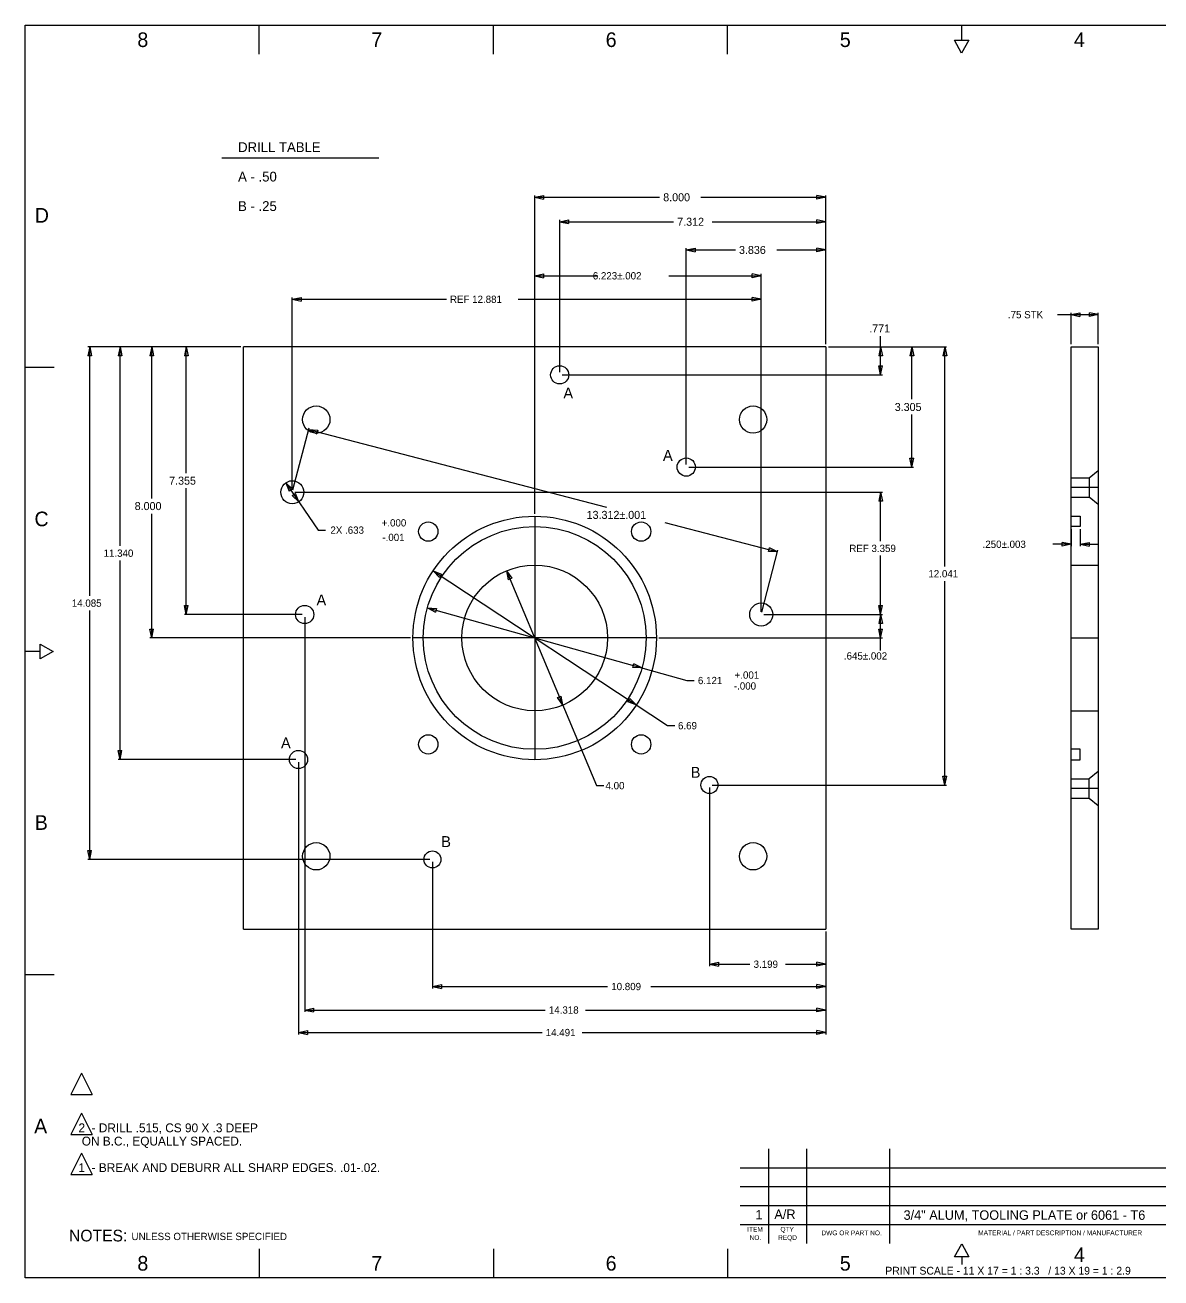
# Model space of a CAD drawing. Extents: x 2.8 to 75.8, y 26.5 to 60.9.
# Drawn here: x 2.83 to 34.04, y 26.47 to 60.9 of the extents above; entities that cross this region are included whole.
import ezdxf

# ---------------------------------------------------------------- set-up
doc = ezdxf.new("R2010")
doc.units = 0

msp = doc.modelspace()

# ---------------------------------------------------------------- linework, layer by layer
at = {"layer": 'Centerlines - Phantoms', "color": 7, "linetype": 'CONTINUOUS'}
for p, q in [((32.318496, 48.194954), (31.568496, 48.194954)), ((16.833451, 47.404954), (16.833451, 40.714954)), ((20.178451, 44.059954), (13.488451, 44.059954)), ((31.568496, 44.059954), (32.318496, 44.059954)), ((32.318496, 39.924953), (31.568496, 39.924953))]:
    msp.add_line(p, q, dxfattribs=at)
at = {"layer": 'Dimensions - Text', "color": 7, "linetype": 'CONTINUOUS'}
for p, q in [((2.832244, 60.902111), (54.295851, 60.902111)), ((2.832244, 26.473911), (2.832244, 60.902111)), ((9.265195, 60.097992), (9.265195, 60.902111)), ((15.698146, 60.097992), (15.698146, 60.902111)), ((22.131096, 60.097992), (22.131096, 60.902111)), ((28.564178, 60.491407), (28.564178, 60.902111)), ((28.363149, 60.491137), (28.765208, 60.491137)), ((28.563549, 60.128566), (28.363149, 60.491137)), ((28.765208, 60.491137), (28.563549, 60.128566)), ((8.241018, 57.256388), (12.553332, 57.256388)), ((16.833451, 56.170041), (17.077988, 56.222018)), ((16.833451, 47.474954), (16.833451, 56.220041)), ((16.833451, 56.170041), (17.077988, 56.118063)), ((16.833451, 56.170041), (20.264575, 56.170041)), ((17.077988, 56.222018), (17.077988, 56.118063)), ((21.402327, 56.170041), (24.833451, 56.170041)), ((24.833451, 56.170041), (24.588914, 56.222018)), ((24.588914, 56.118063), (24.588914, 56.222018)), ((24.833451, 56.170041), (24.588914, 56.118063)), ((24.833451, 52.129954), (24.833451, 56.220041)), ((17.521396, 55.496787), (17.765933, 55.548765)), ((17.521396, 51.359421), (17.521396, 55.546787)), ((17.521396, 55.496787), (17.765933, 55.444809)), ((17.521396, 55.496787), (20.649798, 55.496787)), ((17.765933, 55.548765), (17.765933, 55.444809)), ((21.705049, 55.496787), (24.833451, 55.496787)), ((24.833451, 55.496787), (24.588914, 55.548765)), ((24.588914, 55.444809), (24.588914, 55.548765)), ((24.833451, 55.496787), (24.588914, 55.444809)), ((24.833451, 52.129954), (24.833451, 55.546787)), ((20.996981, 54.72205), (21.241518, 54.774028)), ((20.996981, 48.825314), (20.996981, 54.77205)), ((21.241518, 54.774028), (21.241518, 54.670073)), ((24.833451, 54.72205), (24.588914, 54.774028)), ((24.588914, 54.670073), (24.588914, 54.774028)), ((24.833451, 52.129954), (24.833451, 54.77205)), ((20.996981, 54.72205), (21.241518, 54.670073)), ((20.996981, 54.72205), (22.34634, 54.72205)), ((23.484092, 54.72205), (24.833451, 54.72205)), ((24.833451, 54.72205), (24.588914, 54.670073)), ((16.833451, 54.011875), (17.077988, 54.063853)), ((16.833451, 52.129954), (16.833451, 54.061875)), ((17.077988, 54.063853), (17.077988, 53.959897)), ((23.056081, 54.011875), (22.811544, 54.063853)), ((22.811544, 53.959897), (22.811544, 54.063853)), ((23.056081, 44.774631), (23.056081, 54.061875)), ((16.833451, 54.011875), (17.077988, 53.959897)), ((16.833451, 54.011875), (18.567892, 54.011875)), ((20.522893, 54.011875), (23.056081, 54.011875)), ((23.056081, 54.011875), (22.811544, 53.959897)), ((10.174731, 53.366261), (10.419268, 53.418239)), ((10.174731, 48.133158), (10.174731, 53.416261)), ((10.174731, 53.366261), (10.419268, 53.314283)), ((10.174731, 53.366261), (14.406491, 53.366261)), ((10.419268, 53.418239), (10.419268, 53.314283)), ((16.378992, 53.366261), (23.056081, 53.366261)), ((23.056081, 53.366261), (22.811544, 53.418239)), ((22.811544, 53.314283), (22.811544, 53.418239)), ((23.056081, 53.366261), (22.811544, 53.314283)), ((23.056081, 44.774631), (23.056081, 53.416261)), ((31.192294, 52.94492), (32.318496, 52.94492)), ((31.568496, 52.94492), (31.813033, 52.996898)), ((31.568496, 52.129954), (31.568496, 52.99492)), ((31.568496, 52.94492), (31.813033, 52.892942)), ((31.813033, 52.996898), (31.813033, 52.892942)), ((32.318496, 52.94492), (32.073959, 52.996898)), ((32.073959, 52.892942), (32.073959, 52.996898)), ((32.318496, 52.94492), (32.073959, 52.892942)), ((32.318496, 52.129954), (32.318496, 52.99492)), ((26.338441, 51.289421), (26.338441, 52.35495)), ((4.607995, 52.059954), (4.556017, 51.815417)), ((8.763451, 52.059954), (4.557995, 52.059954)), ((4.607995, 52.059954), (4.659973, 51.815417)), ((4.607995, 45.217227), (4.607995, 52.059954)), ((5.441079, 52.059954), (5.389101, 51.815417)), ((8.763451, 52.059954), (5.391079, 52.059954)), ((5.441079, 52.059954), (5.493057, 51.815417)), ((5.441079, 46.589791), (5.441079, 52.059954)), ((6.312912, 52.059954), (6.260934, 51.815417)), ((8.763451, 52.059954), (6.262912, 52.059954)), ((6.312912, 52.059954), (6.36489, 51.815417)), ((6.312912, 47.894204), (6.312912, 52.059954)), ((7.262241, 52.059954), (7.210263, 51.815417)), ((8.763451, 52.059954), (7.212241, 52.059954)), ((7.262241, 52.059954), (7.314219, 51.815417)), ((7.262241, 48.592292), (7.262241, 52.059954)), ((24.903451, 52.059954), (26.388441, 52.059954)), ((24.903451, 52.059954), (27.243769, 52.059954)), ((24.903451, 52.059954), (28.150934, 52.059954)), ((26.338441, 52.059954), (26.286463, 51.815417)), ((26.338441, 52.059954), (26.390419, 51.815417)), ((27.193769, 52.059954), (27.141791, 51.815417)), ((27.193769, 52.059954), (27.245746, 51.815417)), ((27.193769, 50.617634), (27.193769, 52.059954)), ((28.100934, 52.059954), (28.048956, 51.815417)), ((28.100934, 52.059954), (28.152912, 51.815417)), ((28.100934, 46.024294), (28.100934, 52.059954)), ((4.659973, 51.815417), (4.556017, 51.815417)), ((5.493057, 51.815417), (5.389101, 51.815417)), ((6.36489, 51.815417), (6.260934, 51.815417)), ((7.314219, 51.815417), (7.210263, 51.815417)), ((26.390419, 51.815417), (26.286463, 51.815417)), ((27.245746, 51.815417), (27.141791, 51.815417)), ((28.152912, 51.815417), (28.048956, 51.815417)), ((2.832244, 51.502111), (3.636363, 51.502111)), ((26.338441, 51.289421), (26.286463, 51.533958)), ((26.286463, 51.533958), (26.390419, 51.533958)), ((26.338441, 51.289421), (26.390419, 51.533958)), ((17.591396, 51.289421), (26.388441, 51.289421)), ((27.193769, 48.755314), (27.193769, 50.197634)), ((10.192392, 48.130893), (10.636128, 49.832805)), ((10.623513, 49.784422), (10.873253, 49.773024)), ((10.623513, 49.784422), (10.847026, 49.672431)), ((10.623513, 49.784422), (18.802555, 47.651918)), ((10.873253, 49.773024), (10.847026, 49.672431)), ((27.193769, 48.755314), (27.141791, 48.999851)), ((27.141791, 48.999851), (27.245746, 48.999851)), ((27.193769, 48.755314), (27.245746, 48.999851)), ((21.066981, 48.755314), (27.243769, 48.755314)), ((9.995937, 48.324318), (10.176968, 48.151901)), ((9.995937, 48.324318), (10.091189, 48.093175)), ((9.995937, 48.324318), (10.886545, 47.023432)), ((7.262241, 44.704631), (7.262241, 48.172292)), ((10.176968, 48.151901), (10.091189, 48.093175)), ((10.172495, 47.974414), (10.258274, 48.03314)), ((10.353526, 47.801997), (10.172495, 47.974414)), ((10.244731, 48.063158), (26.388441, 48.063158)), ((10.353526, 47.801997), (10.258274, 48.03314)), ((26.338441, 48.063158), (26.286463, 47.818621)), ((26.338441, 48.063158), (26.390419, 47.818621)), ((26.338441, 46.721844), (26.338441, 48.063158)), ((26.390419, 47.818621), (26.286463, 47.818621)), ((6.312912, 44.059954), (6.312912, 47.474204)), ((20.413431, 47.231918), (23.504863, 46.425896)), ((10.886545, 47.023432), (11.086545, 47.023432)), ((31.568496, 47.049873), (31.568496, 46.584784)), ((31.818496, 47.049873), (31.818496, 46.584784)), ((23.255123, 46.437294), (23.28135, 46.537887)), ((23.504863, 46.425896), (23.28135, 46.537887)), ((31.568496, 46.634784), (31.068496, 46.634784)), ((31.568496, 46.634784), (31.323959, 46.686762)), ((31.323959, 46.582806), (31.323959, 46.686762)), ((31.568496, 46.634784), (31.323959, 46.582806)), ((31.818496, 46.634784), (32.063033, 46.686762)), ((31.818496, 46.634784), (32.063033, 46.582806)), ((31.818496, 46.634784), (32.318496, 46.634784)), ((32.063033, 46.686762), (32.063033, 46.582806)), ((5.441079, 40.719628), (5.441079, 46.189791)), ((23.073741, 44.772366), (23.517477, 46.474278)), ((23.504863, 46.425896), (23.255123, 46.437294)), ((26.338441, 44.704631), (26.338441, 46.321844)), ((14.041349, 45.902016), (14.27409, 45.810738)), ((14.041349, 45.902016), (14.216842, 45.723965)), ((14.041349, 45.902016), (20.485873, 41.650305)), ((14.27409, 45.810738), (14.216842, 45.723965)), ((16.062201, 45.905266), (16.204458, 45.699686)), ((16.062201, 45.905266), (16.108543, 45.659598)), ((16.062201, 45.905266), (18.529454, 40.002053)), ((16.204458, 45.699686), (16.108543, 45.659598)), ((28.100934, 40.019232), (28.100934, 45.624294)), ((4.607995, 37.974501), (4.607995, 44.817227)), ((7.262241, 44.704631), (7.210263, 44.949168)), ((7.210263, 44.949168), (7.314219, 44.949168)), ((7.262241, 44.704631), (7.314219, 44.949168)), ((13.886596, 44.884361), (14.136094, 44.868536)), ((13.886596, 44.884361), (14.108087, 44.768424)), ((13.886596, 44.884361), (21.013352, 42.890592)), ((14.136094, 44.868536), (14.108087, 44.768424)), ((26.338441, 44.704631), (26.286463, 44.949168)), ((26.286463, 44.949168), (26.390419, 44.949168)), ((26.338441, 44.704631), (26.390419, 44.949168)), ((10.445193, 44.704631), (7.212241, 44.704631)), ((10.515193, 44.634631), (10.515193, 33.786441)), ((23.126081, 44.704631), (26.388441, 44.704631)), ((23.126081, 44.704631), (26.388441, 44.704631)), ((26.338441, 44.704631), (26.286463, 44.460094)), ((26.390419, 44.460094), (26.286463, 44.460094)), ((26.338441, 44.704631), (26.390419, 44.460094)), ((26.338441, 43.71636), (26.338441, 44.704631)), ((6.312912, 44.059954), (6.260934, 44.304491)), ((6.260934, 44.304491), (6.36489, 44.304491)), ((6.312912, 44.059954), (6.36489, 44.304491)), ((26.338441, 44.059954), (26.286463, 44.304491)), ((26.286463, 44.304491), (26.390419, 44.304491)), ((26.338441, 44.059954), (26.390419, 44.304491)), ((3.243218, 43.486982), (3.243218, 43.889041)), ((3.243218, 43.889041), (3.605789, 43.687382)), ((13.418451, 44.059954), (6.262912, 44.059954)), ((20.248451, 44.059954), (26.388441, 44.059954)), ((3.242949, 43.688011), (2.832244, 43.688011)), ((3.605789, 43.687382), (3.243218, 43.486982)), ((19.530807, 43.251373), (19.558814, 43.351485)), ((19.780305, 43.235547), (19.530807, 43.251373)), ((19.780305, 43.235547), (19.558814, 43.351485)), ((21.013352, 42.890592), (21.213352, 42.890592)), ((17.462443, 42.420222), (17.558359, 42.46031)), ((17.6047, 42.214643), (17.462443, 42.420222)), ((17.6047, 42.214643), (17.558359, 42.46031)), ((19.392812, 42.30917), (19.450059, 42.395943)), ((19.625553, 42.217893), (19.450059, 42.395943)), ((19.625553, 42.217893), (19.392812, 42.30917)), ((20.485873, 41.650305), (20.685873, 41.650305)), ((5.441079, 40.719628), (5.389101, 40.964164)), ((5.389101, 40.964164), (5.493057, 40.964164)), ((10.272881, 40.719628), (5.391079, 40.719628)), ((5.441079, 40.719628), (5.493057, 40.964164)), ((10.342881, 40.649628), (10.342881, 33.167749)), ((18.529454, 40.002053), (18.729454, 40.002053)), ((21.634853, 39.949232), (21.634853, 35.045388)), ((21.704853, 40.019232), (28.150934, 40.019232)), ((28.100934, 40.019232), (28.048956, 40.263769)), ((28.048956, 40.263769), (28.152912, 40.263769)), ((28.100934, 40.019232), (28.152912, 40.263769)), ((4.607995, 37.974501), (4.556017, 38.219038)), ((4.556017, 38.219038), (4.659973, 38.219038)), ((4.607995, 37.974501), (4.659973, 38.219038)), ((13.954178, 37.974501), (4.557995, 37.974501)), ((14.024178, 37.904501), (14.024178, 34.432054)), ((24.833451, 35.989954), (24.833451, 33.167749)), ((24.833451, 35.989954), (24.833451, 33.786441)), ((24.833451, 35.989954), (24.833451, 34.432054)), ((24.833451, 35.989954), (24.833451, 35.045388)), ((21.634853, 35.095388), (21.87939, 35.147366)), ((21.87939, 35.147366), (21.87939, 35.04341)), ((24.833451, 35.095388), (24.588914, 35.147366)), ((24.588914, 35.04341), (24.588914, 35.147366)), ((2.832244, 34.816645), (3.636363, 34.816645)), ((21.634853, 35.095388), (21.87939, 35.04341)), ((21.634853, 35.095388), (22.747902, 35.095388)), ((23.720403, 35.095388), (24.833451, 35.095388)), ((24.833451, 35.095388), (24.588914, 35.04341)), ((14.024178, 34.482054), (14.268715, 34.534032)), ((14.024178, 34.482054), (14.268715, 34.430077)), ((14.024178, 34.482054), (18.837564, 34.482054)), ((14.268715, 34.534032), (14.268715, 34.430077)), ((20.020065, 34.482054), (24.833451, 34.482054)), ((24.833451, 34.482054), (24.588914, 34.534032)), ((24.588914, 34.430077), (24.588914, 34.534032)), ((24.833451, 34.482054), (24.588914, 34.430077)), ((10.515193, 33.836441), (10.75973, 33.888418)), ((10.515193, 33.836441), (10.75973, 33.784463)), ((10.515193, 33.836441), (17.123072, 33.836441)), ((10.75973, 33.888418), (10.75973, 33.784463)), ((18.225573, 33.836441), (24.833451, 33.836441)), ((24.833451, 33.836441), (24.588914, 33.888418)), ((24.588914, 33.784463), (24.588914, 33.888418)), ((24.833451, 33.836441), (24.588914, 33.784463)), ((10.342881, 33.217749), (10.587418, 33.269727)), ((10.342881, 33.217749), (10.587418, 33.165771)), ((10.342881, 33.217749), (17.036916, 33.217749)), ((10.587418, 33.269727), (10.587418, 33.165771)), ((18.139416, 33.217749), (24.833451, 33.217749)), ((24.833451, 33.217749), (24.588914, 33.269727)), ((24.588914, 33.165771), (24.588914, 33.269727)), ((24.833451, 33.217749), (24.588914, 33.165771)), ((4.38345, 32.101044), (4.089712, 31.513568)), ((4.38345, 32.101044), (4.677188, 31.513568)), ((4.089712, 31.513568), (4.677188, 31.513568)), ((4.38345, 31.002084), (4.089712, 30.414608)), ((4.38345, 31.002084), (4.677188, 30.414608)), ((4.089712, 30.414608), (4.677188, 30.414608)), ((23.258551, 30.025153), (23.258551, 27.419213)), ((24.300927, 30.025153), (24.300927, 27.419213)), ((26.581126, 30.025153), (26.581126, 27.419213)), ((4.38345, 29.903124), (4.089712, 29.315648)), ((4.38345, 29.903124), (4.677188, 29.315648)), ((4.089712, 29.315648), (4.677188, 29.315648)), ((22.476769, 29.503965), (37.936142, 29.503965)), ((22.476769, 28.982777), (37.936142, 28.982777)), ((22.476769, 28.461589), (37.936142, 28.461589)), ((22.476769, 27.940401), (37.936142, 27.940401)), ((9.265195, 27.27803), (9.265195, 26.473911)), ((15.698146, 27.27803), (15.698146, 26.473911)), ((22.131096, 27.27803), (22.131096, 26.473911)), ((28.363149, 27.051221), (28.564808, 27.413792)), ((28.564808, 27.413792), (28.765208, 27.051221)), ((28.765208, 27.051221), (28.363149, 27.051221)), ((28.564178, 27.050951), (28.564178, 26.846017)), ((54.295851, 26.473911), (2.832244, 26.473911))]:
    msp.add_line(p, q, dxfattribs=at)
at = {"layer": 'Image Construction Lines', "color": 7, "linetype": 'CONTINUOUS'}
for centre in [(10.833451, 50.059954), (22.833449, 50.059954), (10.833451, 38.059954), (22.833449, 38.059954)]:
    msp.add_circle(centre, 0.375, dxfattribs=at)
at = {"layer": 'Plate', "color": 7, "linetype": 'CONTINUOUS'}
for p, q in [((8.833451, 36.059954), (8.833451, 52.059954)), ((24.833451, 52.059954), (8.833451, 52.059954)), ((24.833451, 52.059954), (24.833451, 36.059954)), ((31.568496, 36.059954), (31.568496, 52.059954)), ((31.568496, 52.059954), (32.318496, 52.059954)), ((32.318496, 52.059954), (32.318496, 36.059954)), ((32.067496, 48.460554), (32.318496, 48.663454)), ((31.568496, 48.460554), (32.067496, 48.460554)), ((32.067496, 48.460554), (32.067496, 47.929354)), ((31.568496, 47.929354), (32.067496, 47.929354)), ((32.318496, 47.726454), (32.067496, 47.929354)), ((31.568496, 47.404873), (31.818496, 47.404873)), ((31.818496, 47.404873), (31.818496, 47.119873)), ((31.818496, 47.119873), (31.568496, 47.119873)), ((31.568496, 46.059954), (32.318496, 46.059954)), ((31.568496, 42.059954), (32.318496, 42.059954)), ((31.818496, 40.999873), (31.568496, 40.999873)), ((31.818496, 40.714873), (31.818496, 40.999873)), ((31.568496, 40.714873), (31.818496, 40.714873)), ((32.318496, 40.393453), (32.067496, 40.190553)), ((31.568496, 40.190553), (32.067496, 40.190553)), ((32.067496, 39.659353), (32.067496, 40.190553)), ((31.568496, 39.659353), (32.067496, 39.659353)), ((32.067496, 39.659353), (32.318496, 39.456453)), ((8.833451, 36.059954), (24.833451, 36.059954)), ((32.318496, 36.059954), (31.568496, 36.059954))]:
    msp.add_line(p, q, dxfattribs=at)
for centre, radius in [((17.521396, 51.289421), 0.25), ((20.996981, 48.755314), 0.25), ((10.174731, 48.063158), 0.3165), ((16.833451, 44.059954), 3.345), ((13.909564, 46.983841), 0.265), ((19.757337, 46.983841), 0.265), ((16.833451, 44.059954), 3.06), ((16.833451, 44.059954), 2), ((10.515193, 44.704631), 0.25), ((23.056081, 44.704631), 0.3165), ((13.909564, 41.136068), 0.265), ((19.757337, 41.136068), 0.265), ((10.342881, 40.719628), 0.25), ((21.634853, 40.019232), 0.2345), ((14.024178, 37.974501), 0.2345)]:
    msp.add_circle(centre, radius, dxfattribs=at)

# ---------------------------------------------------------------- texts
at = {"layer": 'Dimensions - Text', "color": 7}
for s, height, p in [('8', 0.402059, (5.91805, 60.299024)), ('7', 0.402059, (12.345975, 60.299024)), ('6', 0.402059, (18.783951, 60.299024)), ('5', 0.402059, (25.216903, 60.299024)), ('4', 0.402059, (31.649852, 60.299024)), ('DRILL TABLE', 0.27, (8.684775, 57.412576)), ('A - .50', 0.27, (8.684775, 56.602577)), ('8.000', 0.22, (20.364575, 56.060041)), ('D', 0.402059, (3.100283, 55.472446)), ('B - .25', 0.27, (8.684775, 55.792573)), ('7.312', 0.22, (20.749798, 55.386785)), ('3.836', 0.22, (22.44634, 54.612052)), ('6.223±.002', 0.2, (18.430344, 53.911873)), ('REF 12.881', 0.2, (14.506491, 53.26626)), ('.75 STK', 0.2, (29.834794, 52.844921)), ('.771', 0.22, (26.023567, 52.454949)), ('A', 0.3, (17.621024, 50.640538)), ('3.305', 0.22, (26.724892, 50.297635)), ('A', 0.3, (20.357649, 48.92717)), ('7.355', 0.22, (6.790615, 48.272292)), ('C', 0.402059, (3.090711, 47.129714)), ('8.000', 0.22, (5.844036, 47.574203)), ('13.312±.001', 0.22, (18.260493, 47.331918)), ('+.000', 0.2, (12.629045, 47.123432)), ('2X .633', 0.2, (11.221544, 46.923434)), ('-.001', 0.2, (12.649045, 46.723431)), ('11.340', 0.2, (4.989829, 46.289788)), ('REF 3.359', 0.2, (25.477192, 46.421845)), ('.250±.003', 0.2, (29.138828, 46.534784)), ('12.041', 0.2, (27.649683, 45.724295)), ('14.085', 0.2, (4.116745, 44.917228)), ('A', 0.3, (10.838951, 44.953113)), ('.645±.002', 0.2, (25.328393, 43.46636)), ('+.001', 0.2, (22.325853, 42.940592)), ('6.121', 0.2, (21.318352, 42.790595)), ('-.000', 0.2, (22.305853, 42.640592)), ('6.69', 0.2, (20.770874, 41.550303)), ('A', 0.3, (9.863285, 41.02665)), ('B', 0.3, (21.119147, 40.217561)), ('4.00', 0.2, (18.779454, 39.902053)), ('B', 0.402059, (3.100283, 38.786982)), ('B', 0.3, (14.265682, 38.313822)), ('3.199', 0.2, (22.847903, 34.995389)), ('10.809', 0.2, (18.937564, 34.382055)), ('14.318', 0.2, (17.223072, 33.73644)), ('14.491', 0.2, (17.136915, 33.117748)), ('A', 0.402059, (3.081138, 30.444249)), ('2  - DRILL .515, CS 90 X .3 DEEP', 0.243, (4.299683, 30.477348)), ('\tON B.C., EQUALLY SPACED.', 0.243, (4.299683, 30.112848)), ('1  - BREAK AND DEBURR ALL SHARP EDGES. .01-.02.', 0.243, (4.299683, 29.383848)), ('1', 0.260594, (22.89948, 28.080519)), ('A/R', 0.260594, (23.418875, 28.095203)), ('3/4" ALUM, TOOLING PLATE or 6061 - T6', 0.261, (26.967521, 28.071349)), ('NOTES:', 0.321648, (4.041112, 27.477294)), ('UNLESS OTHERWISE SPECIFIED', 0.20103, (5.756398, 27.513894)), ('ITEM', 0.130297, (22.672215, 27.744955)), ('NO.', 0.130297, (22.737362, 27.516936)), ('REQD', 0.130297, (23.519145, 27.516936)), ('QTY', 0.130297, (23.584294, 27.744955)), ('DWG OR PART NO.', 0.130297, (24.710549, 27.647232)), ('MATERIAL / PART DESCRIPTION / MANUFACTURER', 0.131339, (29.016846, 27.647232)), ('4', 0.402059, (31.649852, 26.908461)), ('8', 0.402059, (5.91805, 26.674942)), ('7', 0.402059, (12.345975, 26.674942)), ('6', 0.402059, (18.783951, 26.674942)), ('5', 0.402059, (25.216903, 26.674942)), ('PRINT SCALE - 11 X 17 = 1 : 3.3   / 13 X 19 = 1 : 2.9', 0.214, (26.466088, 26.565794))]:
    msp.add_text(s, height=height, dxfattribs=at).set_placement(p)

doc.saveas('drawing.dxf')
